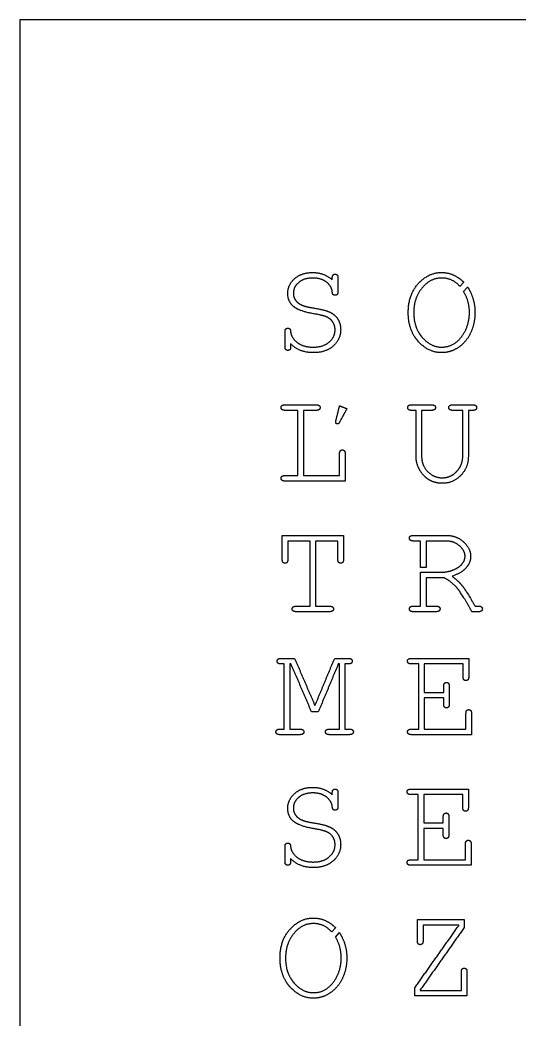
# Model space of a CAD drawing. Header units: millimetres. Extents: x 0 to 260, y 0 to 260.
# Drawn here: x 0 to 65, y 130 to 260 of the extents above; entities that cross this region are included whole.
import ezdxf

# ---------------------------------------------------------------- set-up
doc = ezdxf.new("R2010")
doc.units = ezdxf.units.MM
doc.header["$MEASUREMENT"] = 0
doc.layers.add('LaserCut', color=254, linetype='Continuous', true_color=0xbfbfff)

msp = doc.modelspace()

# ---------------------------------------------------------------- linework, layer by layer
at = {"layer": 'LaserCut'}
for p, q in [((57.8, 225.87), (57.3, 225.33)), ((57.78, 224.67), (58.3, 225.24)), ((52.9, 188.74), (52.17, 188.74)), ((41.1, 141.87), (40.6, 141.33)), ((41.09, 140.67), (41.6, 141.24))]:
    msp.add_line(p, q, dxfattribs=at)
msp.add_lwpolyline([(0, 0), (260, 0), (260, 260), (0, 260)], close=True, dxfattribs=at)
msp.add_lwpolyline([(52.17, 188.14), (52.9, 188.14)], dxfattribs=at)
for points in [[(34.88, 224.42), (34.88, 225.54), (35.77, 226.34)], [(35.77, 226.34), (36.67, 227.14), (38.12, 227.14)], [(38.16, 226.42), (36.99, 226.42), (36.3, 225.84)], [(38.12, 227.14), (39.61, 227.14), (40.68, 226.19)], [(39.95, 225.86), (39.27, 226.42), (38.16, 226.42)], [(40.68, 226.44), (40.68, 226.7), (40.78, 226.81)], [(40.68, 226.19), (40.68, 226.32), (40.68, 226.44)], [(40.78, 226.81), (40.88, 226.93), (41.04, 226.93)], [(41.04, 226.93), (41.21, 226.93), (41.31, 226.82)], [(41.31, 226.82), (41.41, 226.71), (41.41, 226.45)], [(41.41, 226.45), (41.41, 225.55), (41.41, 224.65)], [(51.88, 225.69), (53.19, 227.14), (54.92, 227.14)], [(54.92, 226.42), (53.41, 226.42), (52.35, 225.1)], [(54.92, 227.14), (56.08, 227.14), (57.09, 226.47)], [(57.3, 225.33), (56.35, 226.42), (54.92, 226.42)], [(57.09, 226.47), (57.47, 226.21), (57.8, 225.87)], [(36.3, 225.84), (35.61, 225.26), (35.61, 224.43)], [(40.68, 224.6), (40.64, 225.3), (39.95, 225.86)], [(50.57, 221.93), (50.57, 224.23), (51.88, 225.69)], [(52.35, 225.1), (51.28, 223.79), (51.29, 221.93)], [(58.3, 225.24), (58.51, 224.93), (58.68, 224.57)], [(35.67, 222.69), (34.88, 223.3), (34.88, 224.42)], [(35.61, 224.43), (35.61, 224.01), (35.8, 223.67)], [(35.8, 223.67), (36, 223.33), (36.32, 223.12)], [(40.79, 224.27), (40.69, 224.37), (40.68, 224.6)], [(41.04, 224.17), (40.89, 224.17), (40.79, 224.27)], [(41.31, 224.28), (41.21, 224.17), (41.04, 224.17)], [(41.41, 224.65), (41.41, 224.39), (41.31, 224.28)], [(58.54, 221.93), (58.54, 223.43), (57.78, 224.67)], [(58.68, 224.57), (59.26, 223.36), (59.26, 221.93)], [(38.21, 221.78), (36.45, 222.08), (35.67, 222.69)], [(36.32, 223.12), (36.64, 222.91), (37.04, 222.78)], [(37.04, 222.78), (37.44, 222.65), (38.3, 222.51)], [(38.3, 222.51), (39.74, 222.27), (40.29, 222.01)], [(39.89, 221.38), (39.49, 221.56), (38.21, 221.78)], [(40.75, 220.69), (40.46, 221.13), (39.89, 221.38)], [(40.29, 222.01), (41.02, 221.68), (41.39, 221.09)], [(41.39, 221.09), (41.77, 220.5), (41.77, 219.69)], [(51.41, 218.78), (50.57, 220.09), (50.57, 221.93)], [(51.29, 221.93), (51.29, 220.43), (51.92, 219.35)], [(57.53, 218.81), (58.54, 220.19), (58.54, 221.93)], [(59.26, 221.93), (59.26, 220.5), (58.69, 219.28)], [(34.52, 219.42), (34.52, 219.68), (34.62, 219.79)], [(34.62, 219.79), (34.72, 219.9), (34.88, 219.9)], [(34.88, 219.9), (35.04, 219.9), (35.14, 219.8)], [(35.14, 219.8), (35.24, 219.7), (35.25, 219.47)], [(41.04, 219.69), (41.04, 220.25), (40.75, 220.69)], [(34.52, 217.47), (34.52, 218.45), (34.52, 219.42)], [(35.25, 219.47), (35.29, 218.7), (36.07, 218.07)], [(40.28, 218.09), (41.04, 218.74), (41.04, 219.69)], [(41.77, 219.69), (41.77, 218.45), (40.8, 217.58)], [(51.78, 218.29), (51.58, 218.53), (51.41, 218.78)], [(51.92, 219.35), (52.08, 219.08), (52.27, 218.84)], [(52.27, 218.84), (52.33, 218.76), (52.4, 218.69)], [(52.4, 218.69), (52.4, 218.69), (52.4, 218.69)], [(52.4, 218.69), (53.52, 217.43), (54.92, 217.43)], [(54.92, 217.43), (56.52, 217.43), (57.53, 218.81)], [(58.69, 219.28), (58.11, 218.07), (57.1, 217.39)], [(34.63, 217.11), (34.52, 217.22), (34.52, 217.47)], [(34.88, 217), (34.73, 217), (34.63, 217.11)], [(35.15, 217.11), (35.05, 217), (34.88, 217)], [(35.25, 217.47), (35.25, 217.22), (35.15, 217.11)], [(38.19, 216.71), (36.35, 216.71), (35.25, 217.88)], [(35.25, 217.88), (35.25, 217.68), (35.25, 217.47)], [(36.07, 218.07), (36.86, 217.43), (38.18, 217.43)], [(38.18, 217.43), (39.51, 217.43), (40.28, 218.09)], [(40.8, 217.58), (39.83, 216.71), (38.19, 216.71)], [(51.88, 218.17), (51.83, 218.23), (51.78, 218.29)], [(51.91, 218.14), (51.9, 218.16), (51.88, 218.17)], [(54.92, 216.71), (53.21, 216.71), (51.91, 218.14)], [(57.1, 217.39), (56.08, 216.71), (54.92, 216.71)], [(34.01, 209.57), (34.01, 209.73), (34.13, 209.83)], [(34.13, 209.3), (34.01, 209.4), (34.01, 209.57)], [(34.13, 209.83), (34.25, 209.93), (34.52, 209.93)], [(34.52, 209.2), (34.25, 209.2), (34.13, 209.3)], [(34.52, 209.93), (36.55, 209.93), (38.58, 209.93)], [(38.58, 209.93), (38.85, 209.93), (38.97, 209.83)], [(38.97, 209.3), (38.85, 209.2), (38.58, 209.2)], [(38.97, 209.83), (39.09, 209.73), (39.09, 209.57)], [(39.09, 209.57), (39.09, 209.4), (38.97, 209.3)], [(41.14, 207.81), (41.38, 208.8), (41.63, 209.8)], [(42.58, 209.42), (42.09, 208.53), (41.6, 207.63)], [(41.63, 209.8), (42.11, 209.61), (42.58, 209.42)], [(50.5, 209.57), (50.5, 209.73), (50.63, 209.84)], [(50.62, 209.3), (50.5, 209.4), (50.5, 209.57)], [(51.01, 209.2), (50.73, 209.2), (50.62, 209.3)], [(50.63, 209.84), (50.73, 209.93), (51.01, 209.93)], [(51.01, 209.93), (52.31, 209.93), (53.62, 209.93)], [(53.62, 209.93), (53.89, 209.93), (54, 209.83)], [(54, 209.3), (53.89, 209.2), (53.62, 209.2)], [(54, 209.83), (54.12, 209.73), (54.12, 209.57)], [(54.12, 209.57), (54.12, 209.4), (54, 209.3)], [(55.86, 209.57), (55.86, 209.73), (55.98, 209.83)], [(55.98, 209.3), (55.86, 209.4), (55.86, 209.57)], [(55.98, 209.83), (56.1, 209.93), (56.37, 209.93)], [(56.37, 209.2), (56.1, 209.2), (55.98, 209.3)], [(56.37, 209.93), (57.67, 209.93), (58.98, 209.93)], [(58.98, 209.93), (59.25, 209.93), (59.37, 209.83)], [(59.37, 209.3), (59.25, 209.2), (58.98, 209.2)], [(59.37, 209.83), (59.48, 209.73), (59.48, 209.57)], [(59.48, 209.57), (59.48, 209.4), (59.37, 209.3)], [(36.19, 209.2), (35.36, 209.2), (34.52, 209.2)], [(36.19, 200.72), (36.19, 204.96), (36.19, 209.2)], [(36.91, 209.2), (36.91, 204.96), (36.91, 200.72)], [(38.58, 209.2), (37.75, 209.2), (36.91, 209.2)], [(51.59, 209.2), (51.3, 209.2), (51.01, 209.2)], [(51.59, 203.25), (51.59, 206.23), (51.59, 209.2)], [(53.62, 209.2), (52.96, 209.2), (52.31, 209.2)], [(52.31, 209.2), (52.31, 206.23), (52.31, 203.26)], [(57.67, 209.2), (57.02, 209.2), (56.37, 209.2)], [(57.67, 203.26), (57.67, 206.23), (57.67, 209.2)], [(58.4, 209.2), (58.4, 206.23), (58.4, 203.25)], [(58.98, 209.2), (58.69, 209.2), (58.4, 209.2)], [(41.14, 207.57), (41.1, 207.65), (41.14, 207.81)], [(41.27, 207.45), (41.18, 207.49), (41.14, 207.57)], [(41.44, 207.45), (41.36, 207.42), (41.27, 207.45)], [(41.6, 207.63), (41.52, 207.49), (41.44, 207.45)], [(41.62, 203.55), (41.62, 203.82), (41.73, 203.94)], [(41.62, 200.72), (41.62, 202.14), (41.62, 203.55)], [(41.73, 203.94), (41.83, 204.06), (41.99, 204.06)], [(41.99, 204.06), (42.14, 204.06), (42.25, 203.94)], [(42.25, 203.94), (42.35, 203.83), (42.35, 203.55)], [(42.35, 203.55), (42.35, 201.78), (42.35, 200)], [(52.1, 201.39), (51.59, 202.23), (51.59, 203.25)], [(52.31, 203.26), (52.3, 202.08), (53.09, 201.25)], [(57.25, 201.74), (57.67, 202.42), (57.67, 203.26)], [(58.4, 203.25), (58.4, 201.75), (57.41, 200.73)], [(56.25, 200.75), (56.83, 201.07), (57.25, 201.74)], [(34.01, 200.36), (34.01, 200.53), (34.13, 200.63)], [(34.13, 200.1), (34.01, 200.21), (34.01, 200.36)], [(34.13, 200.63), (34.25, 200.72), (34.52, 200.72)], [(34.52, 200.72), (35.36, 200.72), (36.19, 200.72)], [(36.91, 200.72), (39.27, 200.72), (41.62, 200.72)], [(53.34, 200.13), (52.61, 200.54), (52.1, 201.39)], [(53.09, 201.25), (53.89, 200.43), (54.98, 200.43)], [(54.98, 200.43), (55.67, 200.43), (56.25, 200.75)], [(57.41, 200.73), (56.42, 199.71), (55.01, 199.71)], [(34.52, 200), (34.25, 200), (34.13, 200.1)], [(42.35, 200), (38.43, 200), (34.52, 200)], [(55.01, 199.71), (54.07, 199.71), (53.34, 200.13)], [(34.16, 189.81), (34.16, 191.37), (34.16, 192.93)], [(34.16, 192.93), (38.14, 192.93), (42.13, 192.93)], [(42.13, 192.93), (42.13, 191.37), (42.13, 189.81)], [(50.72, 192.57), (50.72, 192.73), (50.84, 192.83)], [(50.84, 192.3), (50.72, 192.4), (50.72, 192.57)], [(50.84, 192.83), (50.96, 192.93), (51.23, 192.93)], [(51.23, 192.93), (53.39, 192.93), (55.54, 192.93)], [(55.54, 192.93), (56.87, 192.93), (57.78, 192.08)], [(37.78, 192.2), (36.33, 192.2), (34.88, 192.2)], [(34.88, 192.2), (34.88, 191.01), (34.88, 189.81)], [(37.78, 183.72), (37.78, 187.96), (37.78, 192.2)], [(38.51, 192.2), (38.51, 187.96), (38.51, 183.72)], [(41.41, 192.2), (39.96, 192.2), (38.51, 192.2)], [(41.41, 189.81), (41.41, 191.01), (41.41, 192.2)], [(51.23, 192.2), (50.96, 192.2), (50.84, 192.3)], [(52.17, 192.2), (51.7, 192.2), (51.23, 192.2)], [(52.17, 188.74), (52.17, 190.47), (52.17, 192.2)], [(55.52, 192.2), (54.21, 192.2), (52.9, 192.2)], [(52.9, 192.2), (52.9, 190.47), (52.9, 188.74)], [(57.26, 191.56), (56.54, 192.2), (55.52, 192.2)], [(57.97, 190.21), (57.97, 190.92), (57.26, 191.56)], [(57.78, 192.08), (58.7, 191.24), (58.7, 190.18)], [(34.26, 189.42), (34.16, 189.54), (34.16, 189.81)], [(34.88, 189.81), (34.88, 189.54), (34.78, 189.42)], [(41.5, 189.42), (41.41, 189.54), (41.41, 189.81)], [(42.13, 189.81), (42.13, 189.54), (42.03, 189.42)], [(57.63, 189.28), (57.97, 189.73), (57.97, 190.21)], [(58.7, 190.18), (58.7, 189.41), (58.13, 188.74)], [(34.52, 189.3), (34.37, 189.3), (34.26, 189.42)], [(34.78, 189.42), (34.69, 189.3), (34.52, 189.3)], [(41.77, 189.3), (41.6, 189.3), (41.5, 189.42)], [(42.03, 189.42), (41.93, 189.3), (41.77, 189.3)], [(58.13, 188.74), (57.57, 188.06), (56.28, 187.61)], [(56.53, 188.48), (57.28, 188.82), (57.63, 189.28)], [(52.17, 183.72), (52.17, 185.93), (52.17, 188.14)], [(52.9, 188.14), (53.87, 188.14), (54.84, 188.14)], [(55.22, 187.42), (54.06, 187.42), (52.9, 187.42)], [(52.9, 187.42), (52.9, 185.57), (52.9, 183.72)], [(54.84, 188.14), (55.77, 188.14), (56.53, 188.48)], [(56.86, 186.17), (56.14, 186.97), (55.22, 187.42)], [(56.28, 187.61), (57.03, 187.09), (57.56, 186.43)], [(58.87, 183), (57.57, 185.36), (56.86, 186.17)], [(57.56, 186.43), (58.1, 185.77), (59.28, 183.72)], [(35.46, 183.36), (35.46, 183.53), (35.58, 183.63)], [(35.58, 183.1), (35.46, 183.21), (35.46, 183.36)], [(35.58, 183.63), (35.7, 183.72), (35.97, 183.72)], [(35.97, 183.72), (36.88, 183.72), (37.78, 183.72)], [(38.51, 183.72), (39.41, 183.72), (40.32, 183.72)], [(40.32, 183.72), (40.59, 183.72), (40.71, 183.63)], [(40.71, 183.63), (40.83, 183.53), (40.83, 183.36)], [(40.83, 183.36), (40.83, 183.21), (40.71, 183.1)], [(50.72, 183.36), (50.72, 183.53), (50.84, 183.63)], [(50.84, 183.1), (50.72, 183.21), (50.72, 183.36)], [(50.84, 183.63), (50.96, 183.72), (51.23, 183.72)], [(51.23, 183.72), (51.7, 183.72), (52.17, 183.72)], [(52.9, 183.72), (53.55, 183.72), (54.2, 183.72)], [(54.2, 183.72), (54.48, 183.72), (54.59, 183.63)], [(54.59, 183.63), (54.71, 183.53), (54.71, 183.36)], [(54.71, 183.36), (54.71, 183.21), (54.59, 183.1)], [(59.28, 183.72), (59.53, 183.72), (59.78, 183.72)], [(59.78, 183.72), (60.01, 183.72), (60.12, 183.63)], [(60.22, 183.36), (60.22, 183.21), (60.11, 183.1)], [(60.12, 183.63), (60.22, 183.53), (60.22, 183.36)], [(35.97, 183), (35.7, 183), (35.58, 183.1)], [(40.32, 183), (38.14, 183), (35.97, 183)], [(40.71, 183.1), (40.59, 183), (40.32, 183)], [(51.23, 183), (50.96, 183), (50.84, 183.1)], [(54.2, 183), (52.72, 183), (51.23, 183)], [(54.59, 183.1), (54.48, 183), (54.2, 183)], [(59.77, 183), (59.32, 183), (58.87, 183)], [(60.11, 183.1), (60.01, 183), (59.77, 183)], [(33.49, 176.57), (33.49, 176.73), (33.61, 176.83)], [(33.61, 176.83), (33.72, 176.93), (34, 176.93)], [(34, 176.93), (34.88, 176.93), (35.77, 176.93)], [(35.77, 176.93), (37.09, 173.85), (38.42, 170.78)], [(38.42, 170.78), (39.7, 173.85), (40.99, 176.93)], [(40.99, 176.93), (41.88, 176.93), (42.76, 176.93)], [(42.76, 176.93), (43.04, 176.93), (43.16, 176.83)], [(43.16, 176.83), (43.27, 176.73), (43.27, 176.57)], [(50.48, 176.57), (50.48, 176.73), (50.6, 176.83)], [(50.6, 176.83), (50.71, 176.93), (50.99, 176.93)], [(50.99, 176.93), (54.72, 176.93), (58.45, 176.93)], [(58.45, 176.93), (58.45, 175.73), (58.45, 174.54)], [(33.61, 176.3), (33.49, 176.4), (33.49, 176.57)], [(34, 176.2), (33.72, 176.2), (33.61, 176.3)], [(34.43, 176.2), (34.21, 176.2), (34, 176.2)], [(34.43, 167.72), (34.43, 171.96), (34.43, 176.2)], [(35.3, 176.2), (35.23, 176.2), (35.16, 176.2)], [(35.16, 176.2), (35.16, 171.96), (35.16, 167.72)], [(37.98, 169.97), (36.64, 173.09), (35.3, 176.2)], [(41.46, 176.2), (40.16, 173.09), (38.85, 169.97)], [(41.61, 176.2), (41.53, 176.2), (41.46, 176.2)], [(41.61, 167.72), (41.61, 171.96), (41.61, 176.2)], [(42.76, 176.2), (42.55, 176.2), (42.33, 176.2)], [(42.33, 176.2), (42.33, 171.96), (42.33, 167.72)], [(43.16, 176.3), (43.04, 176.2), (42.76, 176.2)], [(43.27, 176.57), (43.27, 176.4), (43.16, 176.3)], [(50.6, 176.3), (50.48, 176.4), (50.48, 176.57)], [(50.99, 176.2), (50.71, 176.2), (50.6, 176.3)], [(51.93, 176.2), (51.46, 176.2), (50.99, 176.2)], [(51.93, 167.72), (51.93, 171.96), (51.93, 176.2)], [(57.72, 176.2), (55.19, 176.2), (52.65, 176.2)], [(52.65, 176.2), (52.65, 174.36), (52.65, 172.51)], [(57.72, 174.54), (57.72, 175.37), (57.72, 176.2)], [(57.82, 174.15), (57.72, 174.26), (57.72, 174.54)], [(58.45, 174.54), (58.45, 174.26), (58.35, 174.15)], [(55.19, 173.3), (55.19, 173.58), (55.29, 173.69)], [(55.19, 172.51), (55.19, 172.91), (55.19, 173.3)], [(55.29, 173.69), (55.39, 173.81), (55.56, 173.81)], [(55.56, 173.81), (55.71, 173.81), (55.81, 173.69)], [(55.81, 173.69), (55.91, 173.58), (55.91, 173.3)], [(55.91, 173.3), (55.91, 172.14), (55.91, 170.99)], [(58.09, 174.03), (57.92, 174.03), (57.82, 174.15)], [(58.35, 174.15), (58.25, 174.03), (58.09, 174.03)], [(52.65, 172.51), (53.92, 172.51), (55.19, 172.51)], [(52.65, 171.78), (52.65, 169.75), (52.65, 167.72)], [(55.19, 171.78), (53.92, 171.78), (52.65, 171.78)], [(55.19, 170.99), (55.19, 171.38), (55.19, 171.78)], [(55.29, 170.6), (55.19, 170.71), (55.19, 170.99)], [(55.56, 170.48), (55.39, 170.48), (55.29, 170.6)], [(55.81, 170.6), (55.71, 170.48), (55.56, 170.48)], [(55.91, 170.99), (55.91, 170.71), (55.81, 170.6)], [(38.85, 169.97), (38.42, 169.97), (37.98, 169.97)], [(58.09, 169.75), (58.09, 170.03), (58.19, 170.14)], [(58.09, 167.72), (58.09, 168.74), (58.09, 169.75)], [(58.19, 170.14), (58.29, 170.26), (58.45, 170.26)], [(58.45, 170.26), (58.61, 170.26), (58.71, 170.14)], [(58.71, 170.14), (58.81, 170.03), (58.81, 169.75)], [(58.81, 169.75), (58.81, 168.38), (58.81, 167)], [(33.46, 167.63), (33.58, 167.72), (33.85, 167.72)], [(33.85, 167.72), (34.14, 167.72), (34.43, 167.72)], [(35.16, 167.72), (35.81, 167.72), (36.46, 167.72)], [(36.46, 167.72), (36.73, 167.72), (36.85, 167.63)], [(39.91, 167.63), (40.02, 167.72), (40.3, 167.72)], [(40.3, 167.72), (40.95, 167.72), (41.61, 167.72)], [(42.33, 167.72), (42.62, 167.72), (42.91, 167.72)], [(42.91, 167.72), (43.19, 167.72), (43.3, 167.63)], [(50.6, 167.63), (50.71, 167.72), (50.99, 167.72)], [(50.99, 167.72), (51.46, 167.72), (51.93, 167.72)], [(52.65, 167.72), (55.37, 167.72), (58.09, 167.72)], [(33.34, 167.36), (33.34, 167.53), (33.46, 167.63)], [(33.46, 167.1), (33.34, 167.21), (33.34, 167.36)], [(33.85, 167), (33.58, 167), (33.46, 167.1)], [(36.46, 167), (35.16, 167), (33.85, 167)], [(36.85, 167.1), (36.73, 167), (36.46, 167)], [(36.85, 167.63), (36.97, 167.53), (36.97, 167.36)], [(36.97, 167.36), (36.97, 167.21), (36.85, 167.1)], [(39.79, 167.36), (39.79, 167.53), (39.91, 167.63)], [(39.91, 167.1), (39.79, 167.21), (39.79, 167.36)], [(40.3, 167), (40.03, 167), (39.91, 167.1)], [(42.91, 167), (41.61, 167), (40.3, 167)], [(43.3, 167.1), (43.19, 167), (42.91, 167)], [(43.3, 167.63), (43.42, 167.53), (43.42, 167.36)], [(43.42, 167.36), (43.42, 167.21), (43.3, 167.1)], [(50.48, 167.36), (50.48, 167.53), (50.6, 167.63)], [(50.6, 167.1), (50.48, 167.21), (50.48, 167.36)], [(50.99, 167), (50.71, 167), (50.6, 167.1)], [(58.81, 167), (54.9, 167), (50.99, 167)], [(35.77, 159.34), (36.67, 160.14), (38.12, 160.14)], [(38.12, 160.14), (39.61, 160.14), (40.68, 159.19)], [(40.78, 159.81), (40.88, 159.93), (41.04, 159.93)], [(41.04, 159.93), (41.21, 159.93), (41.31, 159.82)], [(50.54, 159.83), (50.66, 159.93), (50.93, 159.93)], [(50.93, 159.93), (54.66, 159.93), (58.4, 159.93)], [(58.4, 159.93), (58.4, 158.73), (58.4, 157.54)], [(34.88, 157.42), (34.88, 158.54), (35.77, 159.34)], [(36.3, 158.84), (35.61, 158.26), (35.61, 157.43)], [(38.16, 159.42), (36.99, 159.42), (36.3, 158.84)], [(39.95, 158.86), (39.27, 159.42), (38.16, 159.42)], [(40.68, 157.6), (40.64, 158.3), (39.95, 158.86)], [(40.68, 159.44), (40.68, 159.7), (40.78, 159.81)], [(40.68, 159.19), (40.68, 159.32), (40.68, 159.44)], [(41.31, 159.82), (41.41, 159.71), (41.41, 159.45)], [(41.41, 159.45), (41.41, 158.55), (41.41, 157.65)], [(50.42, 159.57), (50.42, 159.73), (50.54, 159.83)], [(50.54, 159.3), (50.42, 159.4), (50.42, 159.57)], [(50.93, 159.2), (50.66, 159.2), (50.54, 159.3)], [(51.87, 159.2), (51.4, 159.2), (50.93, 159.2)], [(51.87, 150.72), (51.87, 154.96), (51.87, 159.2)], [(57.67, 159.2), (55.13, 159.2), (52.6, 159.2)], [(52.6, 159.2), (52.6, 157.36), (52.6, 155.51)], [(57.67, 157.54), (57.67, 158.37), (57.67, 159.2)], [(35.67, 155.69), (34.88, 156.3), (34.88, 157.42)], [(35.61, 157.43), (35.61, 157.01), (35.8, 156.67)], [(40.79, 157.27), (40.69, 157.37), (40.68, 157.6)], [(41.41, 157.65), (41.41, 157.39), (41.31, 157.28)], [(57.77, 157.15), (57.67, 157.26), (57.67, 157.54)], [(58.4, 157.54), (58.4, 157.26), (58.3, 157.15)], [(35.8, 156.67), (36, 156.33), (36.32, 156.12)], [(36.32, 156.12), (36.64, 155.91), (37.04, 155.78)], [(41.04, 157.17), (40.89, 157.17), (40.79, 157.27)], [(41.31, 157.28), (41.21, 157.17), (41.04, 157.17)], [(55.13, 156.3), (55.13, 156.58), (55.24, 156.69)], [(55.13, 155.51), (55.13, 155.91), (55.13, 156.3)], [(55.24, 156.69), (55.34, 156.81), (55.5, 156.81)], [(55.5, 156.81), (55.65, 156.81), (55.76, 156.69)], [(55.76, 156.69), (55.86, 156.58), (55.86, 156.3)], [(55.86, 156.3), (55.86, 155.14), (55.86, 153.99)], [(58.03, 157.03), (57.87, 157.03), (57.77, 157.15)], [(58.3, 157.15), (58.2, 157.03), (58.03, 157.03)], [(38.21, 154.78), (36.45, 155.08), (35.67, 155.69)], [(37.04, 155.78), (37.44, 155.65), (38.3, 155.51)], [(39.89, 154.38), (39.49, 154.56), (38.21, 154.78)], [(38.3, 155.51), (39.74, 155.27), (40.29, 155.01)], [(40.29, 155.01), (41.02, 154.68), (41.39, 154.09)], [(52.6, 155.51), (53.87, 155.51), (55.13, 155.51)], [(52.6, 154.78), (52.6, 152.75), (52.6, 150.72)], [(55.13, 154.78), (53.87, 154.78), (52.6, 154.78)], [(55.13, 153.99), (55.13, 154.38), (55.13, 154.78)], [(40.75, 153.69), (40.46, 154.13), (39.89, 154.38)], [(41.04, 152.69), (41.04, 153.25), (40.75, 153.69)], [(41.39, 154.09), (41.77, 153.5), (41.77, 152.69)], [(55.24, 153.6), (55.13, 153.71), (55.13, 153.99)], [(55.5, 153.48), (55.34, 153.48), (55.24, 153.6)], [(55.76, 153.6), (55.65, 153.48), (55.5, 153.48)], [(55.86, 153.99), (55.86, 153.71), (55.76, 153.6)], [(34.52, 152.42), (34.52, 152.68), (34.62, 152.79)], [(34.52, 150.47), (34.52, 151.45), (34.52, 152.42)], [(34.62, 152.79), (34.72, 152.9), (34.88, 152.9)], [(34.88, 152.9), (35.04, 152.9), (35.14, 152.8)], [(35.14, 152.8), (35.24, 152.7), (35.25, 152.47)], [(35.25, 152.47), (35.29, 151.7), (36.07, 151.07)], [(40.28, 151.09), (41.04, 151.74), (41.04, 152.69)], [(41.77, 152.69), (41.77, 151.45), (40.8, 150.58)], [(58.03, 152.75), (58.03, 153.03), (58.13, 153.14)], [(58.03, 150.72), (58.03, 151.74), (58.03, 152.75)], [(58.13, 153.14), (58.23, 153.26), (58.4, 153.26)], [(58.4, 153.26), (58.56, 153.26), (58.66, 153.14)], [(58.66, 153.14), (58.76, 153.03), (58.76, 152.75)], [(58.76, 152.75), (58.76, 151.38), (58.76, 150)], [(38.19, 149.71), (36.35, 149.71), (35.25, 150.88)], [(35.25, 150.88), (35.25, 150.68), (35.25, 150.47)], [(36.07, 151.07), (36.86, 150.43), (38.18, 150.43)], [(38.18, 150.43), (39.51, 150.43), (40.28, 151.09)], [(34.63, 150.11), (34.52, 150.22), (34.52, 150.47)], [(34.88, 150), (34.73, 150), (34.63, 150.11)], [(35.15, 150.11), (35.05, 150), (34.88, 150)], [(35.25, 150.47), (35.25, 150.22), (35.15, 150.11)], [(40.8, 150.58), (39.83, 149.71), (38.19, 149.71)], [(50.42, 150.36), (50.42, 150.53), (50.54, 150.63)], [(50.54, 150.1), (50.42, 150.21), (50.42, 150.36)], [(50.54, 150.63), (50.66, 150.72), (50.93, 150.72)], [(50.93, 150), (50.66, 150), (50.54, 150.1)], [(50.93, 150.72), (51.4, 150.72), (51.87, 150.72)], [(58.76, 150), (54.84, 150), (50.93, 150)], [(52.6, 150.72), (55.32, 150.72), (58.03, 150.72)], [(35.18, 141.69), (36.49, 143.14), (38.22, 143.14)], [(38.22, 143.14), (39.38, 143.14), (40.39, 142.47)], [(38.22, 142.42), (36.71, 142.42), (35.65, 141.1)], [(40.6, 141.33), (39.65, 142.42), (38.22, 142.42)], [(40.39, 142.47), (40.78, 142.21), (41.1, 141.87)], [(51.41, 134.05), (54.27, 138.1), (57.14, 142.14)], [(51.77, 140.17), (51.77, 141.55), (51.77, 142.93)], [(51.77, 142.93), (54.82, 142.93), (57.86, 142.93)], [(57.86, 141.91), (55, 137.85), (52.14, 133.8)], [(57.14, 142.2), (54.82, 142.2), (52.5, 142.2)], [(52.5, 142.2), (52.5, 141.19), (52.5, 140.17)], [(57.14, 142.14), (57.14, 142.17), (57.14, 142.2)], [(57.86, 142.93), (57.86, 142.42), (57.86, 141.91)], [(33.87, 137.93), (33.87, 140.23), (35.18, 141.69)], [(35.65, 141.1), (34.58, 139.79), (34.59, 137.93)], [(41.84, 137.93), (41.84, 139.43), (41.09, 140.67)], [(41.6, 141.24), (41.81, 140.93), (41.98, 140.57)], [(41.98, 140.57), (42.57, 139.36), (42.57, 137.93)], [(51.87, 139.78), (51.77, 139.9), (51.77, 140.17)], [(52.1, 139.67), (51.96, 139.67), (51.87, 139.78)], [(52.39, 139.78), (52.28, 139.67), (52.1, 139.67)], [(52.5, 140.17), (52.5, 139.9), (52.39, 139.78)], [(34.71, 134.78), (33.87, 136.09), (33.87, 137.93)], [(34.59, 137.93), (34.59, 136.43), (35.22, 135.35)], [(40.83, 134.81), (41.84, 136.19), (41.84, 137.93)], [(42.57, 137.93), (42.57, 136.5), (41.99, 135.28)], [(57.5, 136.12), (57.5, 136.39), (57.6, 136.51)], [(57.6, 136.51), (57.7, 136.62), (57.86, 136.62)], [(57.86, 136.62), (58.03, 136.62), (58.12, 136.51)], [(58.12, 136.51), (58.22, 136.39), (58.22, 136.12)], [(35.22, 135.35), (35.38, 135.08), (35.57, 134.84)], [(41.99, 135.28), (41.41, 134.07), (40.4, 133.39)], [(57.5, 133.72), (57.5, 134.92), (57.5, 136.12)], [(58.22, 136.12), (58.22, 134.56), (58.22, 133)], [(35.08, 134.29), (34.88, 134.53), (34.71, 134.78)], [(35.18, 134.17), (35.13, 134.23), (35.08, 134.29)], [(35.21, 134.14), (35.2, 134.16), (35.18, 134.17)], [(38.22, 132.71), (36.51, 132.71), (35.21, 134.14)], [(35.57, 134.84), (35.63, 134.76), (35.7, 134.69)], [(35.7, 134.69), (35.7, 134.69), (35.7, 134.69)], [(35.7, 134.69), (36.82, 133.43), (38.22, 133.43)], [(38.22, 133.43), (39.82, 133.43), (40.83, 134.81)], [(51.41, 133), (51.41, 133.52), (51.41, 134.05)], [(40.4, 133.39), (39.38, 132.71), (38.22, 132.71)], [(58.22, 133), (54.82, 133), (51.41, 133)], [(52.14, 133.8), (52.14, 133.76), (52.14, 133.72)], [(52.14, 133.72), (54.82, 133.72), (57.5, 133.72)]]:
    msp.add_open_spline(points, degree=2, dxfattribs=at)

doc.saveas('drawing.dxf')
